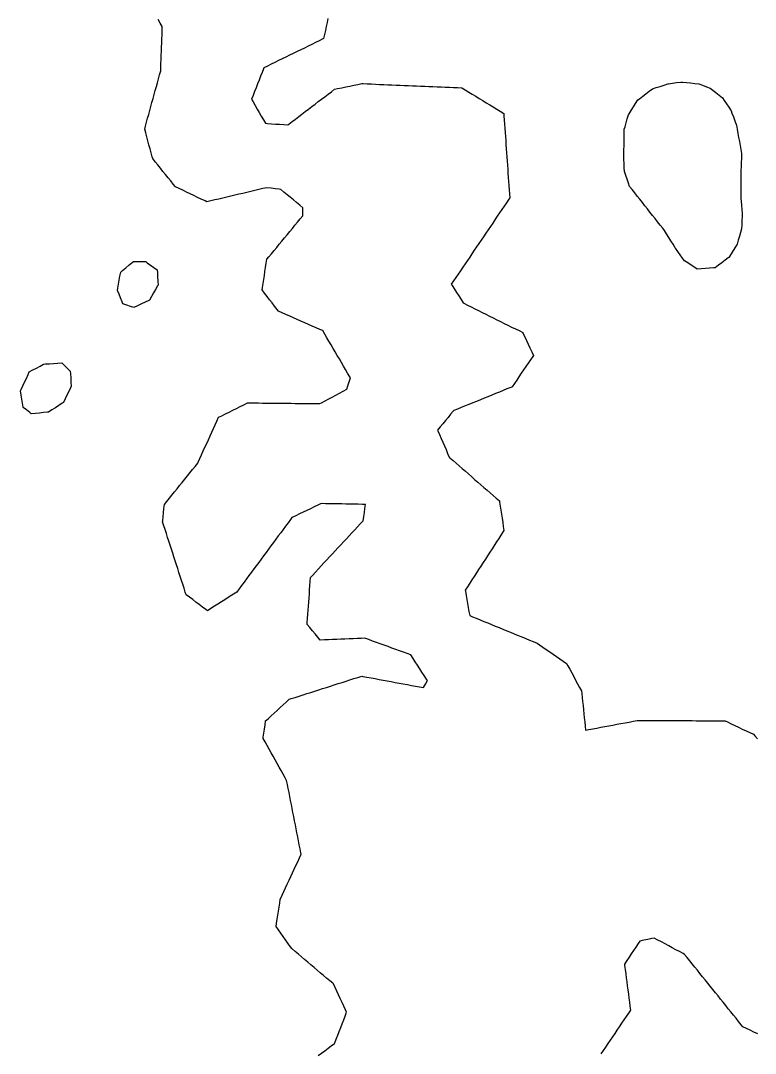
# Model space of a CAD drawing. Header units: millimetres. Extents: x 165 to 2352, y 1753 to 3323.
# Drawn here: x 724 to 903, y 2120.2 to 2371.8 of the extents above; entities that cross this region are included whole.
import ezdxf

# ---------------------------------------------------------------- set-up
doc = ezdxf.new("R2010")
doc.units = ezdxf.units.MM
for name, color, linetype in [('ALL_HOLES', 1, 'Continuous'), ('ALL_ISLANDS', 7, 'Continuous'), ('OUTLINE_ISLAND_01', 7, 'Continuous'), ('OUTLINE_ISLAND_01_HOLE_29', 1, 'Continuous'), ('OUTLINE_ISLAND_01_HOLE_31', 1, 'Continuous'), ('OUTLINE_ISLAND_01_HOLE_36', 1, 'Continuous')]:
    doc.layers.add(name, color=color, linetype=linetype)

msp = doc.modelspace()

# ---------------------------------------------------------------- linework, layer by layer
at = {"layer": 'ALL_HOLES'}
for points in [[(881.8342, 2356.429), (882.8241, 2356.5704), (883.8141, 2356.7118), (884.804, 2356.8532), (885.2389, 2356.8115), (886.2343, 2356.716), (887.2297, 2356.6204), (888.2251, 2356.5249), (889.2206, 2356.4294), (890.1487, 2356.0688), (891.0808, 2355.7067), (892.0129, 2355.3446), (892.5994, 2354.881), (893.384, 2354.2609), (894.1685, 2353.6408), (894.953, 2353.0207), (895.4032, 2352.3498), (895.9605, 2351.5194), (896.5177, 2350.6891), (897.0749, 2349.8587), (897.2909, 2349.2787), (897.6398, 2348.3416), (897.9887, 2347.4044), (898.3376, 2346.4673), (898.3669, 2346.3111), (898.551, 2345.3282), (898.7351, 2344.3453), (898.9192, 2343.3624), (899.1034, 2342.3795), (899.2875, 2341.3965), (899.4716, 2340.4136), (899.6557, 2339.4307), (899.6481, 2339.2514), (899.6055, 2338.2523), (899.5629, 2337.2532), (899.5203, 2336.2541), (899.4776, 2335.255), (899.4769, 2334.4132), (899.4759, 2333.4132), (899.475, 2332.4132), (899.4741, 2331.4132), (899.4731, 2330.4132), (899.4722, 2329.4132), (899.4712, 2328.4132), (899.5252, 2327.7864), (899.611, 2326.7901), (899.6967, 2325.7938), (899.7825, 2324.7975), (899.7555, 2324.0815), (899.7179, 2323.0823), (899.6802, 2322.083), (899.6425, 2321.0837), (899.3844, 2320.2173), (899.0989, 2319.2589), (898.8135, 2318.3006), (898.528, 2317.3422), (898.122, 2316.6848), (897.5966, 2315.8339), (897.0711, 2314.9831), (896.5457, 2314.1322), (896.4076, 2314.0271), (895.6118, 2313.4215), (894.816, 2312.8159), (894.0202, 2312.2104), (893.2244, 2311.6048), (892.819, 2311.5736), (891.822, 2311.4969), (890.8249, 2311.4202), (889.8279, 2311.3435), (888.8308, 2311.2668), (888.2274, 2311.662), (887.3909, 2312.2099), (886.5544, 2312.7579), (885.7178, 2313.3058), (885.2696, 2313.9379), (884.6912, 2314.7536), (884.1127, 2315.5693), (883.5343, 2316.3851), (883.4846, 2316.4645), (882.9547, 2317.3126), (882.4248, 2318.1607), (881.8949, 2319.0087), (881.365, 2319.8568), (880.8351, 2320.7049), (880.4222, 2321.228), (879.8027, 2322.013), (879.1832, 2322.7979), (878.5636, 2323.5829), (877.9441, 2324.3679), (877.3245, 2325.1528), (876.705, 2325.9378), (876.0855, 2326.7228), (875.4659, 2327.5077), (874.8464, 2328.2927), (874.2268, 2329.0777), (873.6073, 2329.8626), (872.9877, 2330.6476), (872.3682, 2331.4325), (872.0953, 2332.2114), (871.7646, 2333.1552), (871.4339, 2334.0989), (871.1033, 2335.0427), (871.0541, 2335.9838), (871.002, 2336.9824), (870.9499, 2337.981), (870.9561, 2338.3369), (870.9735, 2339.3367), (870.991, 2340.3366), (871.0084, 2341.3364), (871.0259, 2342.3363), (871.0433, 2343.3361), (871.0608, 2344.336), (871.0782, 2345.3358), (871.2559, 2345.9681), (871.5263, 2346.9308), (871.7968, 2347.8936), (872.0673, 2348.8563), (872.2203, 2349.0996), (872.7527, 2349.9461), (873.2851, 2350.7926), (873.8175, 2351.6391), (874.3499, 2352.4856), (874.754, 2352.7944), (875.5485, 2353.4017), (876.343, 2354.0089), (877.1375, 2354.6162), (877.932, 2355.2234), (878.8407, 2355.5041), (879.7961, 2355.7993), (880.7516, 2356.0945), (881.707, 2356.3897)], [(751.4907, 2313.0931), (752.4907, 2313.0931), (753.4907, 2313.0931), (754.4907, 2313.0931), (754.8749, 2312.8178), (755.6877, 2312.2353), (756.5005, 2311.6528), (757.3134, 2311.0703), (757.3492, 2310.3471), (757.3986, 2309.3483), (757.4481, 2308.3495), (757.4976, 2307.3507), (757.4029, 2307.1853), (756.9065, 2306.3172), (756.4101, 2305.4491), (755.9137, 2304.581), (755.4172, 2303.713), (755.2404, 2303.6286), (754.3379, 2303.1979), (753.4354, 2302.7673), (752.5329, 2302.3366), (751.6303, 2301.9059), (750.8327, 2302.1856), (749.889, 2302.5165), (748.9453, 2302.8474), (748.7612, 2303.3051), (748.3882, 2304.2329), (748.0151, 2305.1607), (747.642, 2306.0885), (747.7282, 2306.5921), (747.8969, 2307.5777), (748.0656, 2308.5634), (748.2344, 2309.549), (748.4031, 2310.5347), (748.8802, 2310.9301), (749.6502, 2311.5681), (750.4203, 2312.2061), (751.1903, 2312.8442)], [(726.1275, 2286.2183), (727.0068, 2286.6945), (727.8861, 2287.1708), (728.7654, 2287.6471), (729.6447, 2288.1233), (730.0592, 2288.1487), (731.0574, 2288.2099), (732.0555, 2288.271), (733.0536, 2288.3322), (734.0517, 2288.3933), (734.6805, 2287.8044), (735.4103, 2287.1207), (736.1401, 2286.437), (736.1774, 2285.7581), (736.2322, 2284.7596), (736.2871, 2283.7611), (736.342, 2282.7626), (736.1628, 2282.3789), (735.7395, 2281.4729), (735.3163, 2280.5669), (734.8931, 2279.6608), (734.4699, 2278.7548), (734.1853, 2278.5711), (733.3451, 2278.0288), (732.5049, 2277.4865), (731.6647, 2276.9442), (730.8246, 2276.4019), (730.6179, 2276.383), (729.622, 2276.2919), (728.6262, 2276.2008), (727.6304, 2276.1096), (726.6345, 2276.0185), (726.2502, 2276.3238), (725.4671, 2276.9458), (724.6841, 2277.5677), (724.6754, 2277.6218), (724.5172, 2278.6092), (724.359, 2279.5966), (724.2007, 2280.584), (724.0425, 2281.5714), (724.1967, 2281.915), (724.606, 2282.8274), (725.0154, 2283.7398), (725.4248, 2284.6521), (725.8341, 2285.5645)]]:
    msp.add_lwpolyline(points, close=True, dxfattribs=at)
at = {"layer": 'ALL_ISLANDS'}
for points in [[(796.4939, 2119.6312), (797.2977, 2120.2261), (798.1015, 2120.821), (798.9053, 2121.4158), (799.7092, 2122.0107), (800.513, 2122.6056), (800.5611, 2122.7303), (800.9208, 2123.6634), (801.2805, 2124.5965), (801.6403, 2125.5295), (802, 2126.4626), (802.3597, 2127.3956), (802.7194, 2128.3287), (803.0791, 2129.2618), (803.4389, 2130.1948), (803.161, 2130.7942), (802.7404, 2131.7014), (802.3198, 2132.6086), (801.8992, 2133.5159), (801.4785, 2134.4231), (801.0579, 2135.3304), (800.6373, 2136.2376), (800.2167, 2137.1448), (800.0903, 2137.2514), (799.3258, 2137.896), (798.5613, 2138.5406), (797.7968, 2139.1852), (797.0322, 2139.8299), (796.2677, 2140.4745), (795.5032, 2141.1191), (794.7387, 2141.7637), (793.9742, 2142.4083), (793.2097, 2143.0529), (792.4452, 2143.6975), (791.6806, 2144.3421), (790.9161, 2144.9867), (790.1516, 2145.6313), (789.7207, 2146.2372), (789.1412, 2147.0522), (788.5616, 2147.8671), (787.9821, 2148.682), (787.4026, 2149.497), (786.823, 2150.3119), (786.2435, 2151.1269), (786.358, 2151.857), (786.5129, 2152.8449), (786.6679, 2153.8328), (786.8228, 2154.8207), (786.9778, 2155.8086), (787.1327, 2156.7966), (787.2877, 2157.7845), (787.3057, 2157.8233), (787.727, 2158.7302), (788.1483, 2159.6371), (788.5696, 2160.544), (788.991, 2161.4509), (789.4123, 2162.3579), (789.8336, 2163.2648), (790.2549, 2164.1717), (790.6762, 2165.0786), (791.0975, 2165.9855), (791.5189, 2166.8924), (791.9402, 2167.7993), (792.3615, 2168.7062), (792.2976, 2169.0319), (792.1049, 2170.0132), (791.9122, 2170.9945), (791.7196, 2171.9757), (791.5269, 2172.957), (791.3342, 2173.9383), (791.1416, 2174.9195), (790.9489, 2175.9008), (790.7562, 2176.8821), (790.5636, 2177.8633), (790.3709, 2178.8446), (790.1782, 2179.8259), (789.9856, 2180.8071), (789.7929, 2181.7884), (789.6002, 2182.7696), (789.4076, 2183.7509), (789.2149, 2184.7322), (789.0222, 2185.7134), (788.8296, 2186.6947), (788.4662, 2187.3405), (787.9759, 2188.212), (787.4855, 2189.0836), (786.9952, 2189.9551), (786.5048, 2190.8266), (786.0145, 2191.6981), (785.5241, 2192.5697), (785.0338, 2193.4412), (784.5434, 2194.3127), (784.0531, 2195.1843), (783.5628, 2196.0558), (783.0724, 2196.9273), (783.1179, 2197.2314), (783.2659, 2198.2204), (783.4138, 2199.2094), (783.5618, 2200.1984), (783.7098, 2201.1874), (784.2923, 2201.7224), (785.0288, 2202.3988), (785.7653, 2203.0752), (786.5019, 2203.7516), (787.2384, 2204.428), (787.9749, 2205.1044), (788.7114, 2205.7808), (789.448, 2206.4573), (789.9613, 2206.6214), (790.9138, 2206.9259), (791.8663, 2207.2305), (792.8188, 2207.535), (793.7713, 2207.8395), (794.7238, 2208.1441), (795.6763, 2208.4486), (796.6288, 2208.7531), (797.5813, 2209.0577), (798.5338, 2209.3622), (799.4863, 2209.6667), (800.4388, 2209.9712), (801.3913, 2210.2758), (802.3438, 2210.5803), (803.2964, 2210.8848), (804.2489, 2211.1894), (805.2014, 2211.4939), (806.1539, 2211.7984), (807.1064, 2212.103), (807.4146, 2212.0455), (808.3977, 2211.8623), (809.3808, 2211.679), (810.3639, 2211.4958), (811.3469, 2211.3126), (812.33, 2211.1293), (813.3131, 2210.9461), (814.2961, 2210.7629), (815.2792, 2210.5796), (816.2623, 2210.3964), (817.2453, 2210.2132), (818.2284, 2210.0299), (819.2115, 2209.8467), (820.1945, 2209.6634), (821.1776, 2209.4802), (822.1607, 2209.297), (822.6277, 2210.1294), (823.1171, 2211.0015), (822.8673, 2211.388), (822.3245, 2212.2279), (821.7818, 2213.0678), (821.2391, 2213.9078), (820.6963, 2214.7477), (820.1536, 2215.5876), (819.6109, 2216.4275), (819.0681, 2217.2674), (818.2221, 2217.5753), (817.2824, 2217.9172), (816.3427, 2218.2592), (815.4029, 2218.6012), (814.4632, 2218.9431), (813.5235, 2219.2851), (812.5838, 2219.6271), (811.6441, 2219.969), (810.7044, 2220.311), (809.7647, 2220.653), (808.825, 2220.995), (807.8853, 2221.3369), (807.0191, 2221.3004), (806.02, 2221.2583), (805.0209, 2221.2162), (804.0218, 2221.174), (803.0227, 2221.1319), (802.0236, 2221.0898), (801.0245, 2221.0477), (800.0254, 2221.0056), (799.0262, 2220.9634), (798.0271, 2220.9213), (797.028, 2220.8792), (796.3944, 2221.6296), (795.7492, 2222.3937), (795.104, 2223.1577), (794.4589, 2223.9217), (793.8137, 2224.6858), (793.849, 2225.1716), (793.9213, 2226.169), (793.9937, 2227.1664), (794.066, 2228.1638), (794.1384, 2229.1611), (794.2107, 2230.1585), (794.2831, 2231.1559), (794.3555, 2232.1533), (794.4278, 2233.1507), (794.5002, 2234.148), (794.5725, 2235.1454), (794.6449, 2236.1428), (795.1969, 2236.7365), (795.8779, 2237.4688), (796.5588, 2238.2011), (797.2398, 2238.9334), (797.9207, 2239.6658), (798.6017, 2240.3981), (799.2826, 2241.1304), (799.9636, 2241.8627), (800.6445, 2242.5951), (801.3255, 2243.3274), (802.0064, 2244.0597), (802.6874, 2244.7921), (803.3683, 2245.5244), (804.0493, 2246.2567), (804.7302, 2246.989), (805.4112, 2247.7214), (806.0921, 2248.4537), (806.7731, 2249.186), (807.4541, 2249.9184), (807.4627, 2249.9749), (807.6131, 2250.9635), (807.7636, 2251.9521), (807.9141, 2252.9407), (808.0646, 2253.9293), (807.274, 2253.9443), (806.2742, 2253.9633), (805.2744, 2253.9823), (804.2746, 2254.0013), (803.2747, 2254.0203), (802.2749, 2254.0393), (801.2751, 2254.0583), (800.2753, 2254.0773), (799.2755, 2254.0963), (798.2756, 2254.1153), (797.2758, 2254.1343), (796.4595, 2253.75), (795.5547, 2253.3241), (794.65, 2252.8981), (793.7453, 2252.4721), (792.8405, 2252.0462), (791.9358, 2251.6202), (791.031, 2251.1943), (790.1263, 2250.7683), (789.7544, 2250.2653), (789.16, 2249.4611), (788.5655, 2248.657), (787.9711, 2247.8529), (787.3766, 2247.0487), (786.7822, 2246.2446), (786.1878, 2245.4404), (785.5933, 2244.6363), (784.9989, 2243.8322), (784.4044, 2243.028), (783.81, 2242.2239), (783.2155, 2241.4198), (782.6211, 2240.6156), (782.0266, 2239.8115), (781.4322, 2239.0074), (780.8378, 2238.2032), (780.2433, 2237.3991), (779.6489, 2236.5949), (779.0544, 2235.7908), (778.46, 2234.9867), (777.8655, 2234.1825), (777.2711, 2233.3784), (776.6766, 2232.5743), (776.2967, 2232.3322), (775.4532, 2231.7949), (774.6098, 2231.2576), (773.7664, 2230.7204), (772.923, 2230.1831), (772.0796, 2229.6458), (771.2362, 2229.1086), (770.3928, 2228.5713), (769.5494, 2228.034), (769.1497, 2228.3339), (768.3499, 2228.9342), (767.5501, 2229.5344), (766.7503, 2230.1347), (765.9505, 2230.7349), (765.1507, 2231.3352), (764.3509, 2231.9354), (764.1445, 2232.5748), (763.8373, 2233.5264), (763.5301, 2234.4781), (763.2229, 2235.4297), (762.9158, 2236.3814), (762.6086, 2237.333), (762.3014, 2238.2847), (761.9942, 2239.2363), (761.687, 2240.188), (761.3798, 2241.1396), (761.0727, 2242.0913), (760.7655, 2243.0429), (760.4583, 2243.9946), (760.1511, 2244.9462), (759.8439, 2245.8979), (759.5367, 2246.8495), (759.2296, 2247.8012), (758.9224, 2248.7528), (758.6152, 2249.7045), (758.6381, 2249.9294), (758.7394, 2250.9242), (758.8407, 2251.9191), (758.942, 2252.9139), (759.0433, 2253.9088), (759.6331, 2254.641), (760.2605, 2255.4198), (760.8878, 2256.1985), (761.5151, 2256.9773), (762.1425, 2257.7561), (762.7698, 2258.5348), (763.3971, 2259.3136), (764.0245, 2260.0923), (764.6518, 2260.8711), (765.2791, 2261.6498), (765.9065, 2262.4286), (766.5338, 2263.2073), (767.1611, 2263.9861), (767.2754, 2264.2367), (767.6902, 2265.1466), (768.1049, 2266.0565), (768.5197, 2266.9664), (768.9345, 2267.8763), (769.3493, 2268.7863), (769.7641, 2269.6962), (770.1789, 2270.6061), (770.5937, 2271.516), (771.0085, 2272.4259), (771.4233, 2273.3358), (771.8381, 2274.2458), (772.2529, 2275.1557), (773.004, 2275.5341), (773.8971, 2275.984), (774.7902, 2276.4339), (775.6832, 2276.8838), (776.5763, 2277.3337), (777.4694, 2277.7836), (778.3624, 2278.2335), (779.2555, 2278.6835), (779.9353, 2278.6763), (780.9352, 2278.6658), (781.9352, 2278.6553), (782.9351, 2278.6448), (783.9351, 2278.6343), (784.935, 2278.6238), (785.935, 2278.6133), (786.9349, 2278.6028), (787.9348, 2278.5923), (788.9348, 2278.5818), (789.9347, 2278.5713), (790.9347, 2278.5608), (791.9346, 2278.5503), (792.9346, 2278.5398), (793.9345, 2278.5293), (794.9345, 2278.5188), (795.9344, 2278.5083), (796.9343, 2278.4978), (797.3055, 2278.695), (798.1885, 2279.1642), (799.0716, 2279.6335), (799.9547, 2280.1027), (800.8377, 2280.572), (801.7208, 2281.0412), (802.6039, 2281.5105), (803.4869, 2281.9797), (803.7648, 2282.8528), (804.0681, 2283.8057), (804.3714, 2284.7586), (804.1948, 2285.0601), (803.6893, 2285.923), (803.1838, 2286.7858), (802.6783, 2287.6486), (802.1729, 2288.5115), (801.6674, 2289.3743), (801.1619, 2290.2372), (800.6565, 2291.1), (800.151, 2291.9629), (799.6455, 2292.8257), (799.1401, 2293.6886), (798.6346, 2294.5514), (798.1291, 2295.4143), (797.6237, 2296.2771), (796.906, 2296.5906), (795.9896, 2296.9909), (795.0732, 2297.3912), (794.1569, 2297.7914), (793.2405, 2298.1917), (792.3241, 2298.592), (791.4077, 2298.9923), (790.4913, 2299.3926), (789.5749, 2299.7929), (788.6585, 2300.1932), (787.7421, 2300.5935), (786.8258, 2300.9938), (786.481, 2301.4428), (785.8719, 2302.2359), (785.2628, 2303.029), (784.6538, 2303.8221), (784.0447, 2304.6153), (783.4356, 2305.4084), (782.8266, 2306.2015), (782.9176, 2306.7645), (783.0772, 2307.7516), (783.2368, 2308.7388), (783.3964, 2309.726), (783.556, 2310.7132), (783.7156, 2311.7004), (783.8753, 2312.6875), (784.0349, 2313.6747), (784.5039, 2314.2451), (785.139, 2315.0175), (785.7742, 2315.7898), (786.4093, 2316.5622), (787.0445, 2317.3346), (787.6796, 2318.107), (788.3148, 2318.8794), (788.9499, 2319.6518), (789.5851, 2320.4242), (790.2202, 2321.1966), (790.8554, 2321.9689), (791.4905, 2322.7413), (792.1257, 2323.5137), (792.7608, 2324.2861), (792.7767, 2325.207), (792.7939, 2326.2069), (792.7906, 2326.2096), (792.0207, 2326.8478), (791.2508, 2327.486), (790.4809, 2328.1242), (789.711, 2328.7623), (788.9411, 2329.4005), (788.1712, 2330.0387), (787.4013, 2330.6769), (787.014, 2330.7266), (786.0221, 2330.8541), (785.0303, 2330.9816), (784.0385, 2331.1091), (784.0167, 2331.1039), (783.0436, 2330.8735), (782.0705, 2330.6431), (781.0974, 2330.4126), (780.1244, 2330.1822), (779.1513, 2329.9518), (778.1782, 2329.7214), (777.2051, 2329.491), (776.232, 2329.2605), (775.2589, 2329.0301), (774.2858, 2328.7997), (773.3127, 2328.5693), (772.3396, 2328.3389), (771.3665, 2328.1084), (770.3934, 2327.878), (769.4204, 2327.6476), (768.9455, 2327.8746), (768.0433, 2328.306), (767.1412, 2328.7374), (766.239, 2329.1687), (765.3368, 2329.6001), (764.4346, 2330.0314), (763.5324, 2330.4628), (762.6303, 2330.8942), (761.7281, 2331.3255), (761.212, 2331.9672), (760.5853, 2332.7465), (759.9585, 2333.5257), (759.3318, 2334.305), (758.7051, 2335.0842), (758.0784, 2335.8634), (757.4517, 2336.6427), (756.8249, 2337.4219), (756.1982, 2338.2012), (756.079, 2338.6424), (755.8182, 2339.6078), (755.5575, 2340.5732), (755.2967, 2341.5386), (755.0359, 2342.504), (754.7751, 2343.4694), (754.5143, 2344.4348), (754.2536, 2345.4002), (754.4421, 2346.0859), (754.7072, 2347.0501), (754.9723, 2348.0143), (755.2374, 2348.9786), (755.5025, 2349.9428), (755.7676, 2350.907), (756.0327, 2351.8712), (756.2978, 2352.8354), (756.5629, 2353.7997), (756.828, 2354.7639), (757.0931, 2355.7281), (757.3582, 2356.6923), (757.6233, 2357.6565), (757.8884, 2358.6208), (758.1535, 2359.585), (758.1822, 2360.3735), (758.2185, 2361.3729), (758.2548, 2362.3722), (758.2911, 2363.3716), (758.3274, 2364.3709), (758.3637, 2365.3702), (758.4, 2366.3696), (758.4363, 2367.3689), (758.4726, 2368.3683), (758.5089, 2369.3676), (758.5453, 2370.3669), (758.0221, 2371.2152), (757.4972, 2372.0664)], [(798.8818, 2372.3264), (798.6741, 2371.3482), (798.4664, 2370.37), (798.2588, 2369.3918), (798.0511, 2368.4136), (797.8434, 2367.4354), (797.6433, 2367.3374), (796.7452, 2366.8978), (795.847, 2366.4581), (794.9488, 2366.0184), (794.0507, 2365.5788), (793.1525, 2365.1391), (792.2543, 2364.6995), (791.3562, 2364.2598), (790.458, 2363.8201), (789.5598, 2363.3805), (788.6617, 2362.9408), (787.7635, 2362.5012), (786.8653, 2362.0615), (785.9672, 2361.6218), (785.069, 2361.1822), (784.1709, 2360.7425), (783.2727, 2360.3029), (783.1962, 2360.1052), (782.8353, 2359.1726), (782.4744, 2358.24), (782.1134, 2357.3075), (781.7525, 2356.3749), (781.3916, 2355.4423), (781.0307, 2354.5097), (780.6697, 2353.5771), (780.3088, 2352.6445), (780.674, 2352.0061), (781.1704, 2351.138), (781.6669, 2350.27), (782.1634, 2349.402), (782.6599, 2348.5339), (783.1564, 2347.6659), (783.6529, 2346.7979), (784.1367, 2346.7626), (785.1341, 2346.6899), (786.1314, 2346.6173), (787.1288, 2346.5446), (788.1261, 2346.4719), (789.1235, 2346.3992), (789.389, 2346.6022), (790.1835, 2347.2095), (790.9779, 2347.8169), (791.7724, 2348.4242), (792.5668, 2349.0315), (793.3613, 2349.6388), (794.1557, 2350.2462), (794.9502, 2350.8535), (795.7446, 2351.4608), (796.5391, 2352.0681), (797.3335, 2352.6754), (798.128, 2353.2828), (798.9225, 2353.8901), (799.7169, 2354.4974), (800.5114, 2355.1047), (801.2515, 2355.2571), (802.231, 2355.4587), (803.2104, 2355.6604), (804.1899, 2355.862), (805.1693, 2356.0636), (806.1488, 2356.2653), (807.1283, 2356.4669), (807.4828, 2356.4523), (808.482, 2356.411), (809.4811, 2356.3697), (810.4803, 2356.3285), (811.4794, 2356.2872), (812.4785, 2356.246), (813.4777, 2356.2047), (814.4768, 2356.1634), (815.476, 2356.1222), (816.4751, 2356.0809), (817.4743, 2356.0396), (818.4734, 2355.9984), (819.4726, 2355.9571), (820.4717, 2355.9159), (821.4709, 2355.8746), (822.47, 2355.8333), (823.4692, 2355.7921), (824.4683, 2355.7508), (825.4675, 2355.7096), (826.4666, 2355.6683), (827.4658, 2355.627), (828.4649, 2355.5858), (829.4641, 2355.5445), (830.4632, 2355.5033), (831.4624, 2355.462), (831.471, 2355.4568), (832.3254, 2354.9372), (833.1798, 2354.4176), (834.0342, 2353.898), (834.8886, 2353.3785), (835.7431, 2352.8589), (836.5975, 2352.3393), (837.4519, 2351.8197), (838.3063, 2351.3001), (839.1608, 2350.7806), (840.0152, 2350.261), (840.8696, 2349.7414), (841.724, 2349.2218), (841.769, 2348.5764), (841.8386, 2347.5789), (841.9082, 2346.5813), (841.9778, 2345.5837), (842.0474, 2344.5861), (842.117, 2343.5886), (842.1866, 2342.591), (842.2562, 2341.5934), (842.3257, 2340.5958), (842.3953, 2339.5983), (842.4649, 2338.6007), (842.5345, 2337.6031), (842.6041, 2336.6055), (842.6737, 2335.608), (842.7433, 2334.6104), (842.8129, 2333.6128), (842.8825, 2332.6152), (842.952, 2331.6177), (843.0216, 2330.6201), (843.0912, 2329.6225), (843.1608, 2328.6249), (842.928, 2328.2802), (842.3684, 2327.4515), (841.8087, 2326.6228), (841.249, 2325.794), (840.6894, 2324.9653), (840.1297, 2324.1366), (839.5701, 2323.3079), (839.0104, 2322.4791), (838.4508, 2321.6504), (837.8911, 2320.8217), (837.3315, 2319.993), (836.7718, 2319.1642), (836.2122, 2318.3355), (835.6525, 2317.5068), (835.0928, 2316.6781), (834.5332, 2315.8493), (833.9735, 2315.0206), (833.4139, 2314.1919), (832.8542, 2313.3632), (832.2946, 2312.5344), (831.7349, 2311.7057), (831.1753, 2310.877), (830.6156, 2310.0483), (830.0559, 2309.2195), (829.4963, 2308.3908), (828.9366, 2307.5621), (829.1404, 2307.2443), (829.6803, 2306.4025), (830.2201, 2305.5608), (830.7599, 2304.719), (831.2998, 2303.8772), (831.8396, 2303.0354), (831.9985, 2302.9563), (832.8938, 2302.5107), (833.789, 2302.065), (834.6842, 2301.6194), (835.5794, 2301.1738), (836.4746, 2300.7281), (837.3698, 2300.2825), (838.2651, 2299.8369), (839.1603, 2299.3912), (840.0555, 2298.9456), (840.9507, 2298.4999), (841.8459, 2298.0543), (842.7411, 2297.6087), (843.6363, 2297.163), (844.5316, 2296.7174), (845.4268, 2296.2718), (846.322, 2295.8261), (846.3942, 2295.6719), (846.8183, 2294.7663), (847.2424, 2293.8607), (847.6666, 2292.9551), (848.0907, 2292.0495), (848.5148, 2291.1439), (848.9389, 2290.2383), (848.7872, 2290.0145), (848.2263, 2289.1866), (847.6653, 2288.3588), (847.1044, 2287.5309), (846.5434, 2286.7031), (845.9825, 2285.8752), (845.4215, 2285.0474), (844.8605, 2284.2195), (844.2996, 2283.3917), (843.7386, 2282.5639), (843.4219, 2282.4352), (842.4954, 2282.0587), (841.569, 2281.6823), (840.6426, 2281.3058), (839.7161, 2280.9294), (838.7897, 2280.5529), (837.8632, 2280.1765), (836.9368, 2279.8001), (836.0104, 2279.4236), (835.0839, 2279.0472), (834.1575, 2278.6707), (833.231, 2278.2943), (832.3046, 2277.9178), (831.3782, 2277.5414), (830.4517, 2277.1649), (829.5253, 2276.7885), (829.4165, 2276.6581), (828.7759, 2275.8902), (828.1353, 2275.1223), (827.4947, 2274.3544), (826.8542, 2273.5866), (826.2136, 2272.8187), (825.573, 2272.0508), (825.6529, 2271.8668), (826.0511, 2270.9495), (826.4493, 2270.0322), (826.8475, 2269.1149), (827.2457, 2268.1976), (827.6439, 2267.2803), (828.0421, 2266.363), (828.4403, 2265.4457), (828.5961, 2265.3096), (829.3489, 2264.6515), (830.1018, 2263.9933), (830.8547, 2263.3352), (831.6076, 2262.677), (832.3605, 2262.0189), (833.1134, 2261.3608), (833.8663, 2260.7026), (834.6192, 2260.0445), (835.3721, 2259.3863), (836.125, 2258.7282), (836.8779, 2258.07), (837.6308, 2257.4119), (838.3836, 2256.7537), (839.1365, 2256.0956), (839.8894, 2255.4375), (840.6423, 2254.7793), (840.6848, 2254.5045), (840.8375, 2253.5162), (840.9902, 2252.5279), (841.1429, 2251.5397), (841.2956, 2250.5514), (841.4483, 2249.5631), (841.6011, 2248.5748), (841.7538, 2247.5866), (841.5802, 2247.3189), (841.036, 2246.4799), (840.4918, 2245.641), (839.9476, 2244.802), (839.4034, 2243.963), (838.8593, 2243.1241), (838.3151, 2242.2851), (837.7709, 2241.4461), (837.2267, 2240.6072), (836.6826, 2239.7682), (836.1384, 2238.9292), (835.5942, 2238.0902), (835.05, 2237.2513), (834.5058, 2236.4123), (833.9617, 2235.5733), (833.4175, 2234.7344), (832.8733, 2233.8954), (832.3291, 2233.0564), (832.3806, 2232.7619), (832.5527, 2231.7769), (832.7249, 2230.7918), (832.897, 2229.8067), (833.0692, 2228.8217), (833.2414, 2227.8366), (833.4135, 2226.8515), (834.0929, 2226.5739), (835.0186, 2226.1957), (835.9443, 2225.8175), (836.87, 2225.4393), (837.7957, 2225.061), (838.7214, 2224.6828), (839.6471, 2224.3046), (840.5728, 2223.9264), (841.4986, 2223.5481), (842.4243, 2223.1699), (843.35, 2222.7917), (844.2757, 2222.4135), (845.2014, 2222.0352), (846.1271, 2221.657), (847.0528, 2221.2788), (847.9786, 2220.9006), (848.9043, 2220.5223), (849.83, 2220.1441), (850.4241, 2219.7355), (851.2481, 2219.1689), (852.072, 2218.6022), (852.896, 2218.0356), (853.72, 2217.469), (854.5439, 2216.9023), (855.3679, 2216.3357), (856.1919, 2215.769), (857.0158, 2215.2024), (857.3205, 2214.6373), (857.7951, 2213.7571), (858.2697, 2212.8768), (858.7442, 2211.9966), (859.2188, 2211.1164), (859.6934, 2210.2362), (860.168, 2209.356), (860.6425, 2208.4758), (860.7045, 2207.8912), (860.8099, 2206.8968), (860.9153, 2205.9024), (861.0207, 2204.908), (861.1261, 2203.9135), (861.2315, 2202.9191), (861.3369, 2201.9247), (861.4423, 2200.9302), (861.5477, 2199.9358), (861.6531, 2198.9414), (862.4041, 2199.0817), (863.3871, 2199.2654), (864.3701, 2199.4491), (865.3531, 2199.6328), (866.3361, 2199.8164), (867.319, 2200.0001), (868.302, 2200.1838), (869.285, 2200.3675), (870.268, 2200.5512), (871.251, 2200.7348), (872.234, 2200.9185), (873.217, 2201.1022), (874.1999, 2201.2859), (874.6103, 2201.2848), (875.6103, 2201.282), (876.6103, 2201.2793), (877.6103, 2201.2765), (878.6103, 2201.2738), (879.6103, 2201.271), (880.6103, 2201.2683), (881.6103, 2201.2655), (882.6103, 2201.2628), (883.6103, 2201.2601), (884.6103, 2201.2573), (885.6103, 2201.2546), (886.6103, 2201.2518), (887.6103, 2201.2491), (888.6103, 2201.2463), (889.6103, 2201.2436), (890.6103, 2201.2408), (891.6103, 2201.2381), (892.6103, 2201.2353), (893.6103, 2201.2326), (894.6103, 2201.2299), (895.6102, 2201.2271), (896.2119, 2200.9398), (897.1143, 2200.5088), (898.0166, 2200.0779), (898.919, 2199.6469), (899.8214, 2199.216), (900.7238, 2198.785), (901.6261, 2198.3541), (902.5285, 2197.9231), (902.8459, 2197.5637), (903.5079, 2196.8142)], [(903.5665, 2124.9528), (902.663, 2125.3814), (901.7595, 2125.8101), (900.8561, 2126.2387), (899.9526, 2126.6673), (899.5432, 2127.1758), (898.916, 2127.9547), (898.2889, 2128.7336), (897.6617, 2129.5125), (897.0345, 2130.2914), (896.4074, 2131.0703), (895.7802, 2131.8492), (895.1531, 2132.6281), (894.5259, 2133.407), (893.8988, 2134.1859), (893.2716, 2134.9648), (892.6445, 2135.7437), (892.0173, 2136.5226), (891.3902, 2137.3015), (890.763, 2138.0804), (890.1359, 2138.8593), (889.5087, 2139.6382), (888.8816, 2140.4171), (888.2544, 2141.196), (887.6273, 2141.9748), (887.0001, 2142.7537), (886.373, 2143.5326), (885.7458, 2144.3115), (885.4046, 2144.4947), (884.5235, 2144.9675), (883.6424, 2145.4404), (882.7612, 2145.9133), (881.8801, 2146.3861), (880.999, 2146.859), (880.1178, 2147.3319), (879.2367, 2147.8048), (878.3556, 2148.2776), (877.8046, 2148.1597), (876.8267, 2147.9504), (875.8489, 2147.7411), (874.871, 2147.5319), (874.4597, 2146.9231), (873.8999, 2146.0944), (873.3401, 2145.2658), (872.7803, 2144.4372), (872.2205, 2143.6086), (871.6607, 2142.7799), (871.1009, 2141.9513), (871.1488, 2141.5843), (871.2784, 2140.5927), (871.408, 2139.6011), (871.5376, 2138.6095), (871.6672, 2137.618), (871.7968, 2136.6264), (871.9264, 2135.6348), (872.056, 2134.6433), (872.1856, 2133.6517), (872.3152, 2132.6601), (872.4448, 2131.6686), (872.5743, 2130.677), (872.1055, 2129.9884), (871.5426, 2129.1619), (870.9798, 2128.3353), (870.4169, 2127.5088), (869.8541, 2126.6822), (869.2912, 2125.8556), (868.7284, 2125.0291), (868.1655, 2124.2025), (867.6027, 2123.376), (867.0398, 2122.5494), (866.477, 2121.7228), (865.9141, 2120.8963), (865.3513, 2120.0697)]]:
    msp.add_lwpolyline(points, dxfattribs=at)
at = {"layer": 'OUTLINE_ISLAND_01'}
for points in [[(796.4939, 2119.6312), (797.2977, 2120.2261), (798.1015, 2120.821), (798.9053, 2121.4158), (799.7092, 2122.0107), (800.513, 2122.6056), (800.5611, 2122.7303), (800.9208, 2123.6634), (801.2805, 2124.5965), (801.6403, 2125.5295), (802, 2126.4626), (802.3597, 2127.3956), (802.7194, 2128.3287), (803.0791, 2129.2618), (803.4389, 2130.1948), (803.161, 2130.7942), (802.7404, 2131.7014), (802.3198, 2132.6086), (801.8992, 2133.5159), (801.4785, 2134.4231), (801.0579, 2135.3304), (800.6373, 2136.2376), (800.2167, 2137.1448), (800.0903, 2137.2514), (799.3258, 2137.896), (798.5613, 2138.5406), (797.7968, 2139.1852), (797.0322, 2139.8299), (796.2677, 2140.4745), (795.5032, 2141.1191), (794.7387, 2141.7637), (793.9742, 2142.4083), (793.2097, 2143.0529), (792.4452, 2143.6975), (791.6806, 2144.3421), (790.9161, 2144.9867), (790.1516, 2145.6313), (789.7207, 2146.2372), (789.1412, 2147.0522), (788.5616, 2147.8671), (787.9821, 2148.682), (787.4026, 2149.497), (786.823, 2150.3119), (786.2435, 2151.1269), (786.358, 2151.857), (786.5129, 2152.8449), (786.6679, 2153.8328), (786.8228, 2154.8207), (786.9778, 2155.8086), (787.1327, 2156.7966), (787.2877, 2157.7845), (787.3057, 2157.8233), (787.727, 2158.7302), (788.1483, 2159.6371), (788.5696, 2160.544), (788.991, 2161.4509), (789.4123, 2162.3579), (789.8336, 2163.2648), (790.2549, 2164.1717), (790.6762, 2165.0786), (791.0975, 2165.9855), (791.5189, 2166.8924), (791.9402, 2167.7993), (792.3615, 2168.7062), (792.2976, 2169.0319), (792.1049, 2170.0132), (791.9122, 2170.9945), (791.7196, 2171.9757), (791.5269, 2172.957), (791.3342, 2173.9383), (791.1416, 2174.9195), (790.9489, 2175.9008), (790.7562, 2176.8821), (790.5636, 2177.8633), (790.3709, 2178.8446), (790.1782, 2179.8259), (789.9856, 2180.8071), (789.7929, 2181.7884), (789.6002, 2182.7696), (789.4076, 2183.7509), (789.2149, 2184.7322), (789.0222, 2185.7134), (788.8296, 2186.6947), (788.4662, 2187.3405), (787.9759, 2188.212), (787.4855, 2189.0836), (786.9952, 2189.9551), (786.5048, 2190.8266), (786.0145, 2191.6981), (785.5241, 2192.5697), (785.0338, 2193.4412), (784.5434, 2194.3127), (784.0531, 2195.1843), (783.5628, 2196.0558), (783.0724, 2196.9273), (783.1179, 2197.2314), (783.2659, 2198.2204), (783.4138, 2199.2094), (783.5618, 2200.1984), (783.7098, 2201.1874), (784.2923, 2201.7224), (785.0288, 2202.3988), (785.7653, 2203.0752), (786.5019, 2203.7516), (787.2384, 2204.428), (787.9749, 2205.1044), (788.7114, 2205.7808), (789.448, 2206.4573), (789.9613, 2206.6214), (790.9138, 2206.9259), (791.8663, 2207.2305), (792.8188, 2207.535), (793.7713, 2207.8395), (794.7238, 2208.1441), (795.6763, 2208.4486), (796.6288, 2208.7531), (797.5813, 2209.0577), (798.5338, 2209.3622), (799.4863, 2209.6667), (800.4388, 2209.9712), (801.3913, 2210.2758), (802.3438, 2210.5803), (803.2964, 2210.8848), (804.2489, 2211.1894), (805.2014, 2211.4939), (806.1539, 2211.7984), (807.1064, 2212.103), (807.4146, 2212.0455), (808.3977, 2211.8623), (809.3808, 2211.679), (810.3639, 2211.4958), (811.3469, 2211.3126), (812.33, 2211.1293), (813.3131, 2210.9461), (814.2961, 2210.7629), (815.2792, 2210.5796), (816.2623, 2210.3964), (817.2453, 2210.2132), (818.2284, 2210.0299), (819.2115, 2209.8467), (820.1945, 2209.6634), (821.1776, 2209.4802), (822.1607, 2209.297), (822.6277, 2210.1294), (823.1171, 2211.0015), (822.8673, 2211.388), (822.3245, 2212.2279), (821.7818, 2213.0678), (821.2391, 2213.9078), (820.6963, 2214.7477), (820.1536, 2215.5876), (819.6109, 2216.4275), (819.0681, 2217.2674), (818.2221, 2217.5753), (817.2824, 2217.9172), (816.3427, 2218.2592), (815.4029, 2218.6012), (814.4632, 2218.9431), (813.5235, 2219.2851), (812.5838, 2219.6271), (811.6441, 2219.969), (810.7044, 2220.311), (809.7647, 2220.653), (808.825, 2220.995), (807.8853, 2221.3369), (807.0191, 2221.3004), (806.02, 2221.2583), (805.0209, 2221.2162), (804.0218, 2221.174), (803.0227, 2221.1319), (802.0236, 2221.0898), (801.0245, 2221.0477), (800.0254, 2221.0056), (799.0262, 2220.9634), (798.0271, 2220.9213), (797.028, 2220.8792), (796.3944, 2221.6296), (795.7492, 2222.3937), (795.104, 2223.1577), (794.4589, 2223.9217), (793.8137, 2224.6858), (793.849, 2225.1716), (793.9213, 2226.169), (793.9937, 2227.1664), (794.066, 2228.1638), (794.1384, 2229.1611), (794.2107, 2230.1585), (794.2831, 2231.1559), (794.3555, 2232.1533), (794.4278, 2233.1507), (794.5002, 2234.148), (794.5725, 2235.1454), (794.6449, 2236.1428), (795.1969, 2236.7365), (795.8779, 2237.4688), (796.5588, 2238.2011), (797.2398, 2238.9334), (797.9207, 2239.6658), (798.6017, 2240.3981), (799.2826, 2241.1304), (799.9636, 2241.8627), (800.6445, 2242.5951), (801.3255, 2243.3274), (802.0064, 2244.0597), (802.6874, 2244.7921), (803.3683, 2245.5244), (804.0493, 2246.2567), (804.7302, 2246.989), (805.4112, 2247.7214), (806.0921, 2248.4537), (806.7731, 2249.186), (807.4541, 2249.9184), (807.4627, 2249.9749), (807.6131, 2250.9635), (807.7636, 2251.9521), (807.9141, 2252.9407), (808.0646, 2253.9293), (807.274, 2253.9443), (806.2742, 2253.9633), (805.2744, 2253.9823), (804.2746, 2254.0013), (803.2747, 2254.0203), (802.2749, 2254.0393), (801.2751, 2254.0583), (800.2753, 2254.0773), (799.2755, 2254.0963), (798.2756, 2254.1153), (797.2758, 2254.1343), (796.4595, 2253.75), (795.5547, 2253.3241), (794.65, 2252.8981), (793.7453, 2252.4721), (792.8405, 2252.0462), (791.9358, 2251.6202), (791.031, 2251.1943), (790.1263, 2250.7683), (789.7544, 2250.2653), (789.16, 2249.4611), (788.5655, 2248.657), (787.9711, 2247.8529), (787.3766, 2247.0487), (786.7822, 2246.2446), (786.1878, 2245.4404), (785.5933, 2244.6363), (784.9989, 2243.8322), (784.4044, 2243.028), (783.81, 2242.2239), (783.2155, 2241.4198), (782.6211, 2240.6156), (782.0266, 2239.8115), (781.4322, 2239.0074), (780.8378, 2238.2032), (780.2433, 2237.3991), (779.6489, 2236.5949), (779.0544, 2235.7908), (778.46, 2234.9867), (777.8655, 2234.1825), (777.2711, 2233.3784), (776.6766, 2232.5743), (776.2967, 2232.3322), (775.4532, 2231.7949), (774.6098, 2231.2576), (773.7664, 2230.7204), (772.923, 2230.1831), (772.0796, 2229.6458), (771.2362, 2229.1086), (770.3928, 2228.5713), (769.5494, 2228.034), (769.1497, 2228.3339), (768.3499, 2228.9342), (767.5501, 2229.5344), (766.7503, 2230.1347), (765.9505, 2230.7349), (765.1507, 2231.3352), (764.3509, 2231.9354), (764.1445, 2232.5748), (763.8373, 2233.5264), (763.5301, 2234.4781), (763.2229, 2235.4297), (762.9158, 2236.3814), (762.6086, 2237.333), (762.3014, 2238.2847), (761.9942, 2239.2363), (761.687, 2240.188), (761.3798, 2241.1396), (761.0727, 2242.0913), (760.7655, 2243.0429), (760.4583, 2243.9946), (760.1511, 2244.9462), (759.8439, 2245.8979), (759.5367, 2246.8495), (759.2296, 2247.8012), (758.9224, 2248.7528), (758.6152, 2249.7045), (758.6381, 2249.9294), (758.7394, 2250.9242), (758.8407, 2251.9191), (758.942, 2252.9139), (759.0433, 2253.9088), (759.6331, 2254.641), (760.2605, 2255.4198), (760.8878, 2256.1985), (761.5151, 2256.9773), (762.1425, 2257.7561), (762.7698, 2258.5348), (763.3971, 2259.3136), (764.0245, 2260.0923), (764.6518, 2260.8711), (765.2791, 2261.6498), (765.9065, 2262.4286), (766.5338, 2263.2073), (767.1611, 2263.9861), (767.2754, 2264.2367), (767.6902, 2265.1466), (768.1049, 2266.0565), (768.5197, 2266.9664), (768.9345, 2267.8763), (769.3493, 2268.7863), (769.7641, 2269.6962), (770.1789, 2270.6061), (770.5937, 2271.516), (771.0085, 2272.4259), (771.4233, 2273.3358), (771.8381, 2274.2458), (772.2529, 2275.1557), (773.004, 2275.5341), (773.8971, 2275.984), (774.7902, 2276.4339), (775.6832, 2276.8838), (776.5763, 2277.3337), (777.4694, 2277.7836), (778.3624, 2278.2335), (779.2555, 2278.6835), (779.9353, 2278.6763), (780.9352, 2278.6658), (781.9352, 2278.6553), (782.9351, 2278.6448), (783.9351, 2278.6343), (784.935, 2278.6238), (785.935, 2278.6133), (786.9349, 2278.6028), (787.9348, 2278.5923), (788.9348, 2278.5818), (789.9347, 2278.5713), (790.9347, 2278.5608), (791.9346, 2278.5503), (792.9346, 2278.5398), (793.9345, 2278.5293), (794.9345, 2278.5188), (795.9344, 2278.5083), (796.9343, 2278.4978), (797.3055, 2278.695), (798.1885, 2279.1642), (799.0716, 2279.6335), (799.9547, 2280.1027), (800.8377, 2280.572), (801.7208, 2281.0412), (802.6039, 2281.5105), (803.4869, 2281.9797), (803.7648, 2282.8528), (804.0681, 2283.8057), (804.3714, 2284.7586), (804.1948, 2285.0601), (803.6893, 2285.923), (803.1838, 2286.7858), (802.6783, 2287.6486), (802.1729, 2288.5115), (801.6674, 2289.3743), (801.1619, 2290.2372), (800.6565, 2291.1), (800.151, 2291.9629), (799.6455, 2292.8257), (799.1401, 2293.6886), (798.6346, 2294.5514), (798.1291, 2295.4143), (797.6237, 2296.2771), (796.906, 2296.5906), (795.9896, 2296.9909), (795.0732, 2297.3912), (794.1569, 2297.7914), (793.2405, 2298.1917), (792.3241, 2298.592), (791.4077, 2298.9923), (790.4913, 2299.3926), (789.5749, 2299.7929), (788.6585, 2300.1932), (787.7421, 2300.5935), (786.8258, 2300.9938), (786.481, 2301.4428), (785.8719, 2302.2359), (785.2628, 2303.029), (784.6538, 2303.8221), (784.0447, 2304.6153), (783.4356, 2305.4084), (782.8266, 2306.2015), (782.9176, 2306.7645), (783.0772, 2307.7516), (783.2368, 2308.7388), (783.3964, 2309.726), (783.556, 2310.7132), (783.7156, 2311.7004), (783.8753, 2312.6875), (784.0349, 2313.6747), (784.5039, 2314.2451), (785.139, 2315.0175), (785.7742, 2315.7898), (786.4093, 2316.5622), (787.0445, 2317.3346), (787.6796, 2318.107), (788.3148, 2318.8794), (788.9499, 2319.6518), (789.5851, 2320.4242), (790.2202, 2321.1966), (790.8554, 2321.9689), (791.4905, 2322.7413), (792.1257, 2323.5137), (792.7608, 2324.2861), (792.7767, 2325.207), (792.7939, 2326.2069), (792.7906, 2326.2096), (792.0207, 2326.8478), (791.2508, 2327.486), (790.4809, 2328.1242), (789.711, 2328.7623), (788.9411, 2329.4005), (788.1712, 2330.0387), (787.4013, 2330.6769), (787.014, 2330.7266), (786.0221, 2330.8541), (785.0303, 2330.9816), (784.0385, 2331.1091), (784.0167, 2331.1039), (783.0436, 2330.8735), (782.0705, 2330.6431), (781.0974, 2330.4126), (780.1244, 2330.1822), (779.1513, 2329.9518), (778.1782, 2329.7214), (777.2051, 2329.491), (776.232, 2329.2605), (775.2589, 2329.0301), (774.2858, 2328.7997), (773.3127, 2328.5693), (772.3396, 2328.3389), (771.3665, 2328.1084), (770.3934, 2327.878), (769.4204, 2327.6476), (768.9455, 2327.8746), (768.0433, 2328.306), (767.1412, 2328.7374), (766.239, 2329.1687), (765.3368, 2329.6001), (764.4346, 2330.0314), (763.5324, 2330.4628), (762.6303, 2330.8942), (761.7281, 2331.3255), (761.212, 2331.9672), (760.5853, 2332.7465), (759.9585, 2333.5257), (759.3318, 2334.305), (758.7051, 2335.0842), (758.0784, 2335.8634), (757.4517, 2336.6427), (756.8249, 2337.4219), (756.1982, 2338.2012), (756.079, 2338.6424), (755.8182, 2339.6078), (755.5575, 2340.5732), (755.2967, 2341.5386), (755.0359, 2342.504), (754.7751, 2343.4694), (754.5143, 2344.4348), (754.2536, 2345.4002), (754.4421, 2346.0859), (754.7072, 2347.0501), (754.9723, 2348.0143), (755.2374, 2348.9786), (755.5025, 2349.9428), (755.7676, 2350.907), (756.0327, 2351.8712), (756.2978, 2352.8354), (756.5629, 2353.7997), (756.828, 2354.7639), (757.0931, 2355.7281), (757.3582, 2356.6923), (757.6233, 2357.6565), (757.8884, 2358.6208), (758.1535, 2359.585), (758.1822, 2360.3735), (758.2185, 2361.3729), (758.2548, 2362.3722), (758.2911, 2363.3716), (758.3274, 2364.3709), (758.3637, 2365.3702), (758.4, 2366.3696), (758.4363, 2367.3689), (758.4726, 2368.3683), (758.5089, 2369.3676), (758.5453, 2370.3669), (758.0221, 2371.2152), (757.4972, 2372.0664)], [(798.8818, 2372.3264), (798.6741, 2371.3482), (798.4664, 2370.37), (798.2588, 2369.3918), (798.0511, 2368.4136), (797.8434, 2367.4354), (797.6433, 2367.3374), (796.7452, 2366.8978), (795.847, 2366.4581), (794.9488, 2366.0184), (794.0507, 2365.5788), (793.1525, 2365.1391), (792.2543, 2364.6995), (791.3562, 2364.2598), (790.458, 2363.8201), (789.5598, 2363.3805), (788.6617, 2362.9408), (787.7635, 2362.5012), (786.8653, 2362.0615), (785.9672, 2361.6218), (785.069, 2361.1822), (784.1709, 2360.7425), (783.2727, 2360.3029), (783.1962, 2360.1052), (782.8353, 2359.1726), (782.4744, 2358.24), (782.1134, 2357.3075), (781.7525, 2356.3749), (781.3916, 2355.4423), (781.0307, 2354.5097), (780.6697, 2353.5771), (780.3088, 2352.6445), (780.674, 2352.0061), (781.1704, 2351.138), (781.6669, 2350.27), (782.1634, 2349.402), (782.6599, 2348.5339), (783.1564, 2347.6659), (783.6529, 2346.7979), (784.1367, 2346.7626), (785.1341, 2346.6899), (786.1314, 2346.6173), (787.1288, 2346.5446), (788.1261, 2346.4719), (789.1235, 2346.3992), (789.389, 2346.6022), (790.1835, 2347.2095), (790.9779, 2347.8169), (791.7724, 2348.4242), (792.5668, 2349.0315), (793.3613, 2349.6388), (794.1557, 2350.2462), (794.9502, 2350.8535), (795.7446, 2351.4608), (796.5391, 2352.0681), (797.3335, 2352.6754), (798.128, 2353.2828), (798.9225, 2353.8901), (799.7169, 2354.4974), (800.5114, 2355.1047), (801.2515, 2355.2571), (802.231, 2355.4587), (803.2104, 2355.6604), (804.1899, 2355.862), (805.1693, 2356.0636), (806.1488, 2356.2653), (807.1283, 2356.4669), (807.4828, 2356.4523), (808.482, 2356.411), (809.4811, 2356.3697), (810.4803, 2356.3285), (811.4794, 2356.2872), (812.4785, 2356.246), (813.4777, 2356.2047), (814.4768, 2356.1634), (815.476, 2356.1222), (816.4751, 2356.0809), (817.4743, 2356.0396), (818.4734, 2355.9984), (819.4726, 2355.9571), (820.4717, 2355.9159), (821.4709, 2355.8746), (822.47, 2355.8333), (823.4692, 2355.7921), (824.4683, 2355.7508), (825.4675, 2355.7096), (826.4666, 2355.6683), (827.4658, 2355.627), (828.4649, 2355.5858), (829.4641, 2355.5445), (830.4632, 2355.5033), (831.4624, 2355.462), (831.471, 2355.4568), (832.3254, 2354.9372), (833.1798, 2354.4176), (834.0342, 2353.898), (834.8886, 2353.3785), (835.7431, 2352.8589), (836.5975, 2352.3393), (837.4519, 2351.8197), (838.3063, 2351.3001), (839.1608, 2350.7806), (840.0152, 2350.261), (840.8696, 2349.7414), (841.724, 2349.2218), (841.769, 2348.5764), (841.8386, 2347.5789), (841.9082, 2346.5813), (841.9778, 2345.5837), (842.0474, 2344.5861), (842.117, 2343.5886), (842.1866, 2342.591), (842.2562, 2341.5934), (842.3257, 2340.5958), (842.3953, 2339.5983), (842.4649, 2338.6007), (842.5345, 2337.6031), (842.6041, 2336.6055), (842.6737, 2335.608), (842.7433, 2334.6104), (842.8129, 2333.6128), (842.8825, 2332.6152), (842.952, 2331.6177), (843.0216, 2330.6201), (843.0912, 2329.6225), (843.1608, 2328.6249), (842.928, 2328.2802), (842.3684, 2327.4515), (841.8087, 2326.6228), (841.249, 2325.794), (840.6894, 2324.9653), (840.1297, 2324.1366), (839.5701, 2323.3079), (839.0104, 2322.4791), (838.4508, 2321.6504), (837.8911, 2320.8217), (837.3315, 2319.993), (836.7718, 2319.1642), (836.2122, 2318.3355), (835.6525, 2317.5068), (835.0928, 2316.6781), (834.5332, 2315.8493), (833.9735, 2315.0206), (833.4139, 2314.1919), (832.8542, 2313.3632), (832.2946, 2312.5344), (831.7349, 2311.7057), (831.1753, 2310.877), (830.6156, 2310.0483), (830.0559, 2309.2195), (829.4963, 2308.3908), (828.9366, 2307.5621), (829.1404, 2307.2443), (829.6803, 2306.4025), (830.2201, 2305.5608), (830.7599, 2304.719), (831.2998, 2303.8772), (831.8396, 2303.0354), (831.9985, 2302.9563), (832.8938, 2302.5107), (833.789, 2302.065), (834.6842, 2301.6194), (835.5794, 2301.1738), (836.4746, 2300.7281), (837.3698, 2300.2825), (838.2651, 2299.8369), (839.1603, 2299.3912), (840.0555, 2298.9456), (840.9507, 2298.4999), (841.8459, 2298.0543), (842.7411, 2297.6087), (843.6363, 2297.163), (844.5316, 2296.7174), (845.4268, 2296.2718), (846.322, 2295.8261), (846.3942, 2295.6719), (846.8183, 2294.7663), (847.2424, 2293.8607), (847.6666, 2292.9551), (848.0907, 2292.0495), (848.5148, 2291.1439), (848.9389, 2290.2383), (848.7872, 2290.0145), (848.2263, 2289.1866), (847.6653, 2288.3588), (847.1044, 2287.5309), (846.5434, 2286.7031), (845.9825, 2285.8752), (845.4215, 2285.0474), (844.8605, 2284.2195), (844.2996, 2283.3917), (843.7386, 2282.5639), (843.4219, 2282.4352), (842.4954, 2282.0587), (841.569, 2281.6823), (840.6426, 2281.3058), (839.7161, 2280.9294), (838.7897, 2280.5529), (837.8632, 2280.1765), (836.9368, 2279.8001), (836.0104, 2279.4236), (835.0839, 2279.0472), (834.1575, 2278.6707), (833.231, 2278.2943), (832.3046, 2277.9178), (831.3782, 2277.5414), (830.4517, 2277.1649), (829.5253, 2276.7885), (829.4165, 2276.6581), (828.7759, 2275.8902), (828.1353, 2275.1223), (827.4947, 2274.3544), (826.8542, 2273.5866), (826.2136, 2272.8187), (825.573, 2272.0508), (825.6529, 2271.8668), (826.0511, 2270.9495), (826.4493, 2270.0322), (826.8475, 2269.1149), (827.2457, 2268.1976), (827.6439, 2267.2803), (828.0421, 2266.363), (828.4403, 2265.4457), (828.5961, 2265.3096), (829.3489, 2264.6515), (830.1018, 2263.9933), (830.8547, 2263.3352), (831.6076, 2262.677), (832.3605, 2262.0189), (833.1134, 2261.3608), (833.8663, 2260.7026), (834.6192, 2260.0445), (835.3721, 2259.3863), (836.125, 2258.7282), (836.8779, 2258.07), (837.6308, 2257.4119), (838.3836, 2256.7537), (839.1365, 2256.0956), (839.8894, 2255.4375), (840.6423, 2254.7793), (840.6848, 2254.5045), (840.8375, 2253.5162), (840.9902, 2252.5279), (841.1429, 2251.5397), (841.2956, 2250.5514), (841.4483, 2249.5631), (841.6011, 2248.5748), (841.7538, 2247.5866), (841.5802, 2247.3189), (841.036, 2246.4799), (840.4918, 2245.641), (839.9476, 2244.802), (839.4034, 2243.963), (838.8593, 2243.1241), (838.3151, 2242.2851), (837.7709, 2241.4461), (837.2267, 2240.6072), (836.6826, 2239.7682), (836.1384, 2238.9292), (835.5942, 2238.0902), (835.05, 2237.2513), (834.5058, 2236.4123), (833.9617, 2235.5733), (833.4175, 2234.7344), (832.8733, 2233.8954), (832.3291, 2233.0564), (832.3806, 2232.7619), (832.5527, 2231.7769), (832.7249, 2230.7918), (832.897, 2229.8067), (833.0692, 2228.8217), (833.2414, 2227.8366), (833.4135, 2226.8515), (834.0929, 2226.5739), (835.0186, 2226.1957), (835.9443, 2225.8175), (836.87, 2225.4393), (837.7957, 2225.061), (838.7214, 2224.6828), (839.6471, 2224.3046), (840.5728, 2223.9264), (841.4986, 2223.5481), (842.4243, 2223.1699), (843.35, 2222.7917), (844.2757, 2222.4135), (845.2014, 2222.0352), (846.1271, 2221.657), (847.0528, 2221.2788), (847.9786, 2220.9006), (848.9043, 2220.5223), (849.83, 2220.1441), (850.4241, 2219.7355), (851.2481, 2219.1689), (852.072, 2218.6022), (852.896, 2218.0356), (853.72, 2217.469), (854.5439, 2216.9023), (855.3679, 2216.3357), (856.1919, 2215.769), (857.0158, 2215.2024), (857.3205, 2214.6373), (857.7951, 2213.7571), (858.2697, 2212.8768), (858.7442, 2211.9966), (859.2188, 2211.1164), (859.6934, 2210.2362), (860.168, 2209.356), (860.6425, 2208.4758), (860.7045, 2207.8912), (860.8099, 2206.8968), (860.9153, 2205.9024), (861.0207, 2204.908), (861.1261, 2203.9135), (861.2315, 2202.9191), (861.3369, 2201.9247), (861.4423, 2200.9302), (861.5477, 2199.9358), (861.6531, 2198.9414), (862.4041, 2199.0817), (863.3871, 2199.2654), (864.3701, 2199.4491), (865.3531, 2199.6328), (866.3361, 2199.8164), (867.319, 2200.0001), (868.302, 2200.1838), (869.285, 2200.3675), (870.268, 2200.5512), (871.251, 2200.7348), (872.234, 2200.9185), (873.217, 2201.1022), (874.1999, 2201.2859), (874.6103, 2201.2848), (875.6103, 2201.282), (876.6103, 2201.2793), (877.6103, 2201.2765), (878.6103, 2201.2738), (879.6103, 2201.271), (880.6103, 2201.2683), (881.6103, 2201.2655), (882.6103, 2201.2628), (883.6103, 2201.2601), (884.6103, 2201.2573), (885.6103, 2201.2546), (886.6103, 2201.2518), (887.6103, 2201.2491), (888.6103, 2201.2463), (889.6103, 2201.2436), (890.6103, 2201.2408), (891.6103, 2201.2381), (892.6103, 2201.2353), (893.6103, 2201.2326), (894.6103, 2201.2299), (895.6102, 2201.2271), (896.2119, 2200.9398), (897.1143, 2200.5088), (898.0166, 2200.0779), (898.919, 2199.6469), (899.8214, 2199.216), (900.7238, 2198.785), (901.6261, 2198.3541), (902.5285, 2197.9231), (902.8459, 2197.5637), (903.5079, 2196.8142)], [(903.5665, 2124.9528), (902.663, 2125.3814), (901.7595, 2125.8101), (900.8561, 2126.2387), (899.9526, 2126.6673), (899.5432, 2127.1758), (898.916, 2127.9547), (898.2889, 2128.7336), (897.6617, 2129.5125), (897.0345, 2130.2914), (896.4074, 2131.0703), (895.7802, 2131.8492), (895.1531, 2132.6281), (894.5259, 2133.407), (893.8988, 2134.1859), (893.2716, 2134.9648), (892.6445, 2135.7437), (892.0173, 2136.5226), (891.3902, 2137.3015), (890.763, 2138.0804), (890.1359, 2138.8593), (889.5087, 2139.6382), (888.8816, 2140.4171), (888.2544, 2141.196), (887.6273, 2141.9748), (887.0001, 2142.7537), (886.373, 2143.5326), (885.7458, 2144.3115), (885.4046, 2144.4947), (884.5235, 2144.9675), (883.6424, 2145.4404), (882.7612, 2145.9133), (881.8801, 2146.3861), (880.999, 2146.859), (880.1178, 2147.3319), (879.2367, 2147.8048), (878.3556, 2148.2776), (877.8046, 2148.1597), (876.8267, 2147.9504), (875.8489, 2147.7411), (874.871, 2147.5319), (874.4597, 2146.9231), (873.8999, 2146.0944), (873.3401, 2145.2658), (872.7803, 2144.4372), (872.2205, 2143.6086), (871.6607, 2142.7799), (871.1009, 2141.9513), (871.1488, 2141.5843), (871.2784, 2140.5927), (871.408, 2139.6011), (871.5376, 2138.6095), (871.6672, 2137.618), (871.7968, 2136.6264), (871.9264, 2135.6348), (872.056, 2134.6433), (872.1856, 2133.6517), (872.3152, 2132.6601), (872.4448, 2131.6686), (872.5743, 2130.677), (872.1055, 2129.9884), (871.5426, 2129.1619), (870.9798, 2128.3353), (870.4169, 2127.5088), (869.8541, 2126.6822), (869.2912, 2125.8556), (868.7284, 2125.0291), (868.1655, 2124.2025), (867.6027, 2123.376), (867.0398, 2122.5494), (866.477, 2121.7228), (865.9141, 2120.8963), (865.3513, 2120.0697)]]:
    msp.add_lwpolyline(points, dxfattribs=at)
at = {"layer": 'OUTLINE_ISLAND_01_HOLE_29'}
msp.add_lwpolyline([(726.1275, 2286.2183), (727.0068, 2286.6945), (727.8861, 2287.1708), (728.7654, 2287.6471), (729.6447, 2288.1233), (730.0592, 2288.1487), (731.0574, 2288.2099), (732.0555, 2288.271), (733.0536, 2288.3322), (734.0517, 2288.3933), (734.6805, 2287.8044), (735.4103, 2287.1207), (736.1401, 2286.437), (736.1774, 2285.7581), (736.2322, 2284.7596), (736.2871, 2283.7611), (736.342, 2282.7626), (736.1628, 2282.3789), (735.7395, 2281.4729), (735.3163, 2280.5669), (734.8931, 2279.6608), (734.4699, 2278.7548), (734.1853, 2278.5711), (733.3451, 2278.0288), (732.5049, 2277.4865), (731.6647, 2276.9442), (730.8246, 2276.4019), (730.6179, 2276.383), (729.622, 2276.2919), (728.6262, 2276.2008), (727.6304, 2276.1096), (726.6345, 2276.0185), (726.2502, 2276.3238), (725.4671, 2276.9458), (724.6841, 2277.5677), (724.6754, 2277.6218), (724.5172, 2278.6092), (724.359, 2279.5966), (724.2007, 2280.584), (724.0425, 2281.5714), (724.1967, 2281.915), (724.606, 2282.8274), (725.0154, 2283.7398), (725.4248, 2284.6521), (725.8341, 2285.5645)], close=True, dxfattribs=at)
at = {"layer": 'OUTLINE_ISLAND_01_HOLE_31'}
msp.add_lwpolyline([(751.4907, 2313.0931), (752.4907, 2313.0931), (753.4907, 2313.0931), (754.4907, 2313.0931), (754.8749, 2312.8178), (755.6877, 2312.2353), (756.5005, 2311.6528), (757.3134, 2311.0703), (757.3492, 2310.3471), (757.3986, 2309.3483), (757.4481, 2308.3495), (757.4976, 2307.3507), (757.4029, 2307.1853), (756.9065, 2306.3172), (756.4101, 2305.4491), (755.9137, 2304.581), (755.4172, 2303.713), (755.2404, 2303.6286), (754.3379, 2303.1979), (753.4354, 2302.7673), (752.5329, 2302.3366), (751.6303, 2301.9059), (750.8327, 2302.1856), (749.889, 2302.5165), (748.9453, 2302.8474), (748.7612, 2303.3051), (748.3882, 2304.2329), (748.0151, 2305.1607), (747.642, 2306.0885), (747.7282, 2306.5921), (747.8969, 2307.5777), (748.0656, 2308.5634), (748.2344, 2309.549), (748.4031, 2310.5347), (748.8802, 2310.9301), (749.6502, 2311.5681), (750.4203, 2312.2061), (751.1903, 2312.8442)], close=True, dxfattribs=at)
at = {"layer": 'OUTLINE_ISLAND_01_HOLE_36'}
msp.add_lwpolyline([(881.8342, 2356.429), (882.8241, 2356.5704), (883.8141, 2356.7118), (884.804, 2356.8532), (885.2389, 2356.8115), (886.2343, 2356.716), (887.2297, 2356.6204), (888.2251, 2356.5249), (889.2206, 2356.4294), (890.1487, 2356.0688), (891.0808, 2355.7067), (892.0129, 2355.3446), (892.5994, 2354.881), (893.384, 2354.2609), (894.1685, 2353.6408), (894.953, 2353.0207), (895.4032, 2352.3498), (895.9605, 2351.5194), (896.5177, 2350.6891), (897.0749, 2349.8587), (897.2909, 2349.2787), (897.6398, 2348.3416), (897.9887, 2347.4044), (898.3376, 2346.4673), (898.3669, 2346.3111), (898.551, 2345.3282), (898.7351, 2344.3453), (898.9192, 2343.3624), (899.1034, 2342.3795), (899.2875, 2341.3965), (899.4716, 2340.4136), (899.6557, 2339.4307), (899.6481, 2339.2514), (899.6055, 2338.2523), (899.5629, 2337.2532), (899.5203, 2336.2541), (899.4776, 2335.255), (899.4769, 2334.4132), (899.4759, 2333.4132), (899.475, 2332.4132), (899.4741, 2331.4132), (899.4731, 2330.4132), (899.4722, 2329.4132), (899.4712, 2328.4132), (899.5252, 2327.7864), (899.611, 2326.7901), (899.6967, 2325.7938), (899.7825, 2324.7975), (899.7555, 2324.0815), (899.7179, 2323.0823), (899.6802, 2322.083), (899.6425, 2321.0837), (899.3844, 2320.2173), (899.0989, 2319.2589), (898.8135, 2318.3006), (898.528, 2317.3422), (898.122, 2316.6848), (897.5966, 2315.8339), (897.0711, 2314.9831), (896.5457, 2314.1322), (896.4076, 2314.0271), (895.6118, 2313.4215), (894.816, 2312.8159), (894.0202, 2312.2104), (893.2244, 2311.6048), (892.819, 2311.5736), (891.822, 2311.4969), (890.8249, 2311.4202), (889.8279, 2311.3435), (888.8308, 2311.2668), (888.2274, 2311.662), (887.3909, 2312.2099), (886.5544, 2312.7579), (885.7178, 2313.3058), (885.2696, 2313.9379), (884.6912, 2314.7536), (884.1127, 2315.5693), (883.5343, 2316.3851), (883.4846, 2316.4645), (882.9547, 2317.3126), (882.4248, 2318.1607), (881.8949, 2319.0087), (881.365, 2319.8568), (880.8351, 2320.7049), (880.4222, 2321.228), (879.8027, 2322.013), (879.1832, 2322.7979), (878.5636, 2323.5829), (877.9441, 2324.3679), (877.3245, 2325.1528), (876.705, 2325.9378), (876.0855, 2326.7228), (875.4659, 2327.5077), (874.8464, 2328.2927), (874.2268, 2329.0777), (873.6073, 2329.8626), (872.9877, 2330.6476), (872.3682, 2331.4325), (872.0953, 2332.2114), (871.7646, 2333.1552), (871.4339, 2334.0989), (871.1033, 2335.0427), (871.0541, 2335.9838), (871.002, 2336.9824), (870.9499, 2337.981), (870.9561, 2338.3369), (870.9735, 2339.3367), (870.991, 2340.3366), (871.0084, 2341.3364), (871.0259, 2342.3363), (871.0433, 2343.3361), (871.0608, 2344.336), (871.0782, 2345.3358), (871.2559, 2345.9681), (871.5263, 2346.9308), (871.7968, 2347.8936), (872.0673, 2348.8563), (872.2203, 2349.0996), (872.7527, 2349.9461), (873.2851, 2350.7926), (873.8175, 2351.6391), (874.3499, 2352.4856), (874.754, 2352.7944), (875.5485, 2353.4017), (876.343, 2354.0089), (877.1375, 2354.6162), (877.932, 2355.2234), (878.8407, 2355.5041), (879.7961, 2355.7993), (880.7516, 2356.0945), (881.707, 2356.3897)], close=True, dxfattribs=at)

doc.saveas('drawing.dxf')
